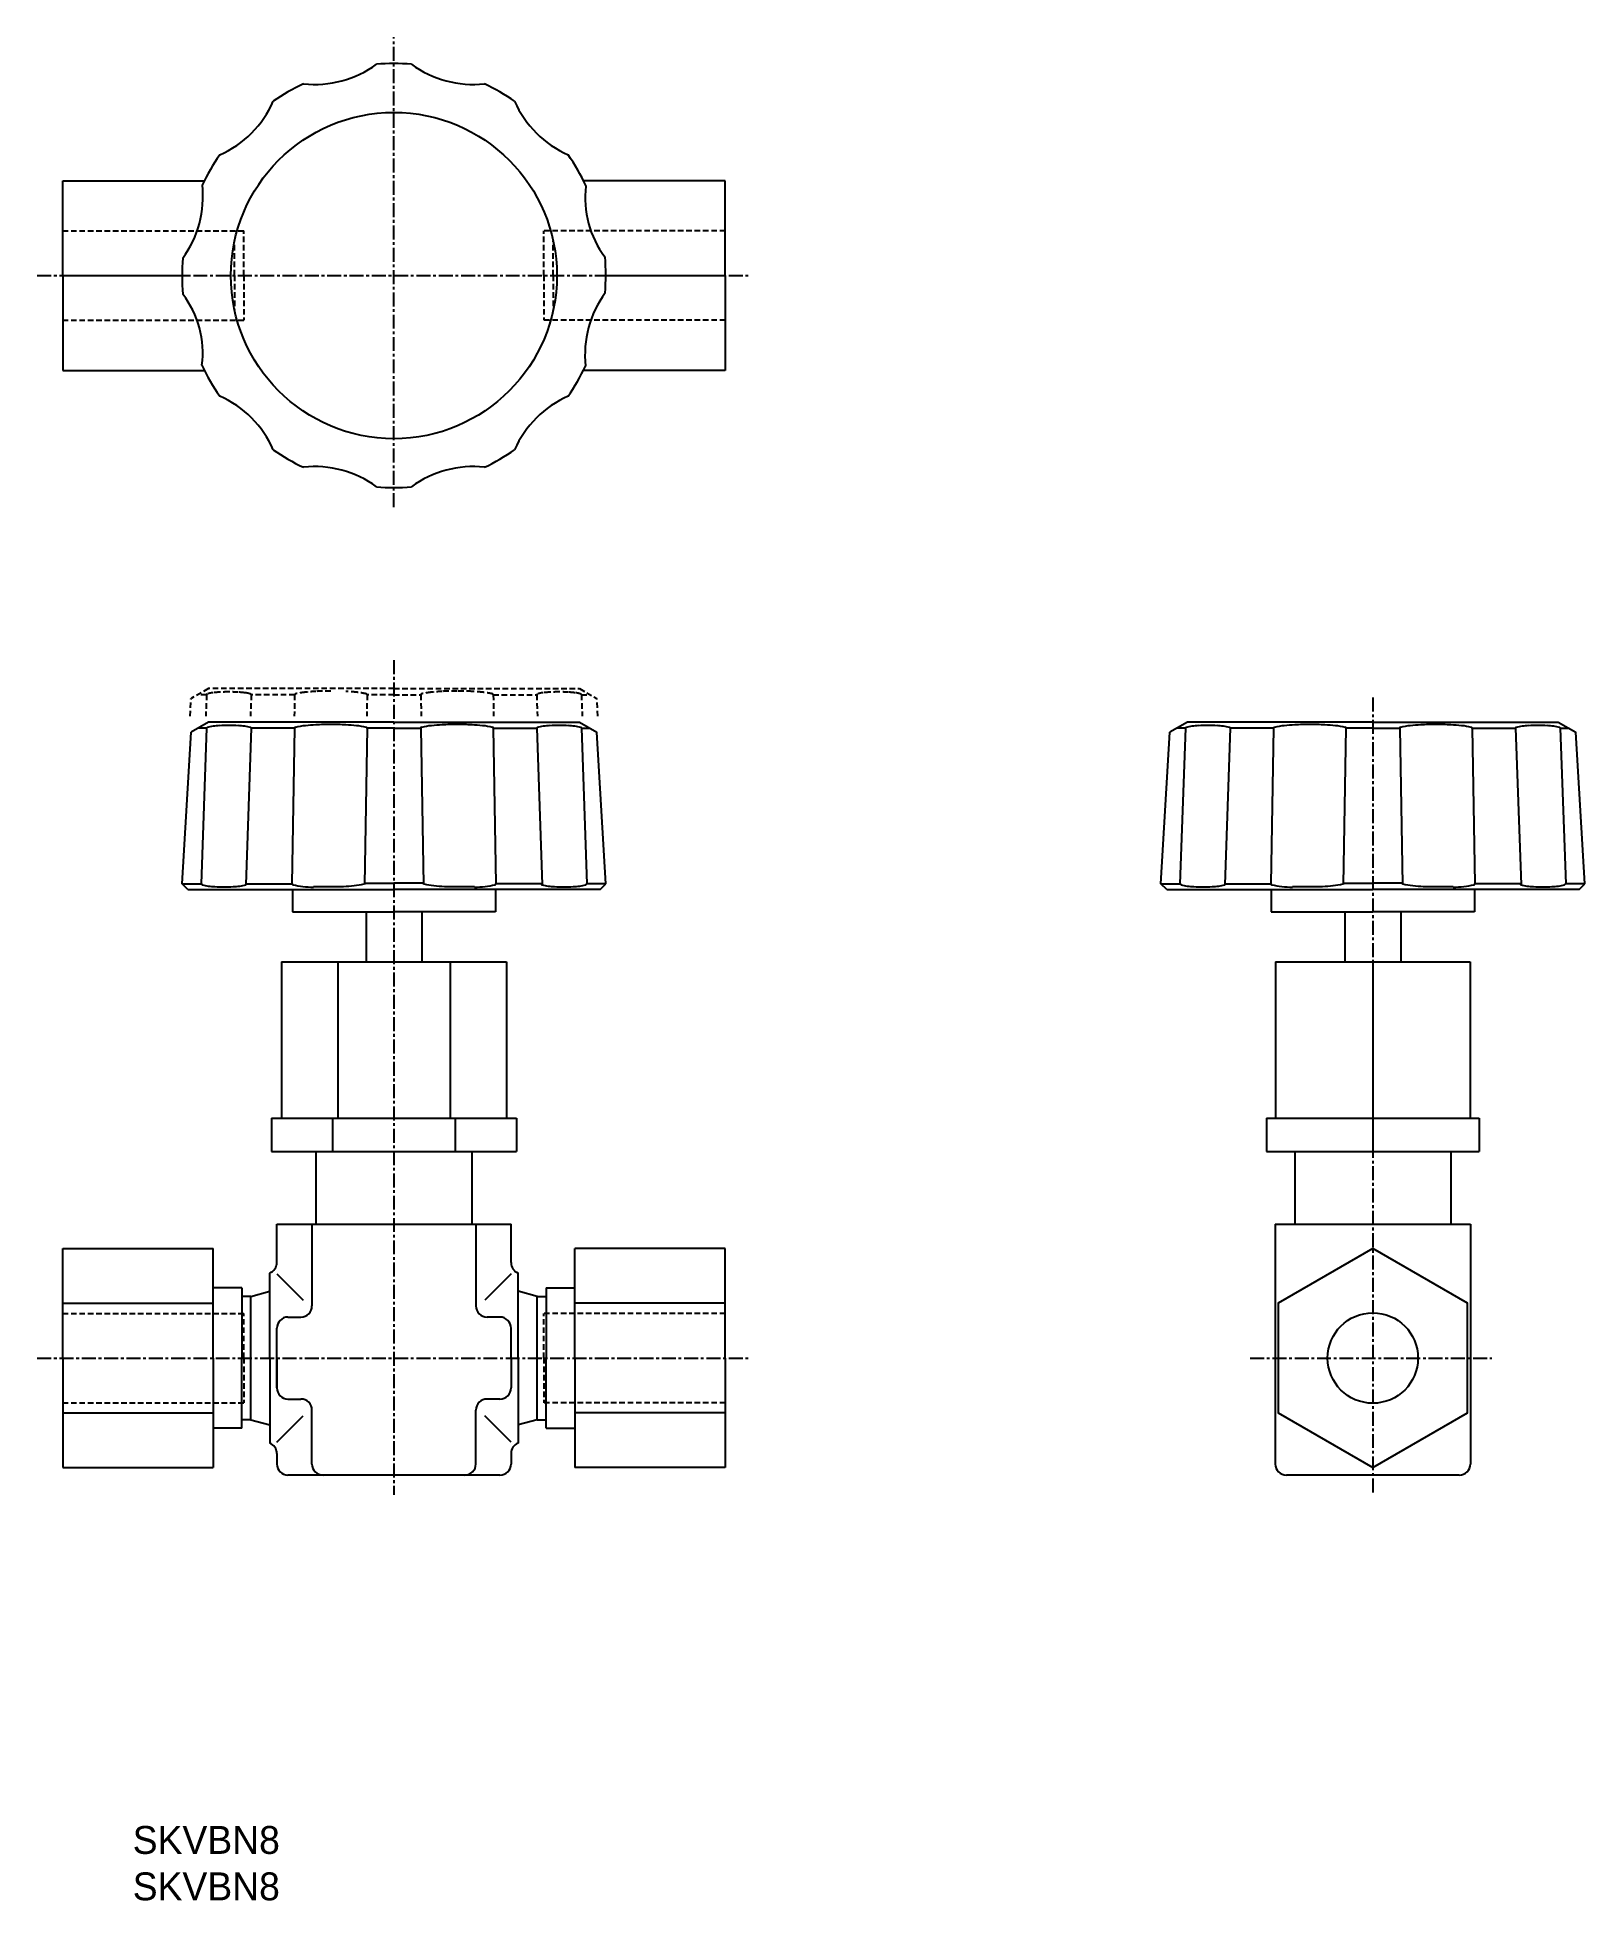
# Model space of a CAD drawing. Extents: x -90 to 49, y 69 to 236.
import ezdxf

# ---------------------------------------------------------------- set-up
doc = ezdxf.new("R2010")
doc.units = 0
doc.linetypes.add('CENTER', pattern=[2, 1.25, -0.25, 0.25, -0.25])
doc.linetypes.add('DASHED', pattern=[0.75, 0.5, -0.25])
doc.layers.get('0').update_dxf_attribs({"linetype": 'CONTINUOUS'})
doc.layers.add('CENTER', color=1, linetype='CENTER')
doc.layers.add('OBJECT2', color=188, linetype='CONTINUOUS')

msp = doc.modelspace()

# ---------------------------------------------------------------- linework, layer by layer
at = {"color": 7, "linetype": 'CONTINUOUS'}
for p, q in [((-87.77, 214.95), (-87.77, 223.45)), ((-87.77, 223.45), (-75.06, 223.45)), ((-28.36, 223.45), (-41.07, 223.45)), ((-28.36, 214.95), (-28.36, 223.45)), ((-87.77, 214.95), (-87.77, 206.45)), ((-87.77, 214.95), (-76.57, 214.95)), ((-39.57, 214.95), (-28.36, 214.95)), ((-28.36, 214.95), (-28.36, 206.45)), ((-87.77, 206.45), (-75.06, 206.45)), ((-28.36, 206.45), (-41.07, 206.45)), ((-77.07, 160.42), (-76.26, 174.03)), ((-74.7, 174.93), (-76.26, 174.03)), ((-74.87, 174.38), (-75.66, 174.38)), ((-74.87, 174.38), (-75.36, 160.42)), ((-58.07, 174.93), (-74.7, 174.93)), ((-70.86, 174.38), (-71.35, 160.36)), ((-66.97, 174.38), (-70.86, 174.38)), ((-66.97, 174.38), (-67.21, 160.42)), ((-60.47, 174.38), (-60.72, 160.36)), ((-58.07, 174.38), (-60.47, 174.38)), ((-58.07, 174.93), (-41.43, 174.93)), ((-58.07, 174.38), (-55.66, 174.38)), ((-55.66, 174.38), (-55.41, 160.36)), ((-49.16, 174.38), (-48.92, 160.42)), ((-49.16, 174.38), (-45.27, 174.38)), ((-45.27, 174.38), (-44.78, 160.36)), ((-41.43, 174.93), (-39.87, 174.03)), ((-41.26, 174.38), (-40.47, 174.38)), ((-41.26, 174.38), (-40.77, 160.42)), ((-39.07, 160.42), (-39.87, 174.03)), ((10.7, 160.42), (11.51, 174.03)), ((13.07, 174.93), (11.51, 174.03)), ((12.89, 174.38), (12.11, 174.38)), ((12.89, 174.38), (12.41, 160.42)), ((29.7, 174.93), (13.07, 174.93)), ((16.91, 174.38), (16.42, 160.36)), ((20.8, 174.38), (16.91, 174.38)), ((20.8, 174.38), (20.56, 160.42)), ((27.29, 174.38), (27.05, 160.36)), ((29.7, 174.38), (27.29, 174.38)), ((29.7, 174.93), (46.33, 174.93)), ((29.7, 174.38), (32.11, 174.38)), ((32.11, 174.38), (32.35, 160.36)), ((38.6, 174.38), (38.85, 160.42)), ((38.6, 174.38), (42.5, 174.38)), ((42.5, 174.38), (42.99, 160.36)), ((46.33, 174.93), (47.89, 174.03)), ((46.51, 174.38), (47, 160.42)), ((46.51, 174.38), (47.29, 174.38)), ((48.7, 160.42), (47.89, 174.03)), ((-76.55, 159.91), (-77.07, 160.42)), ((-77.07, 160.42), (-75.31, 160.42)), ((-71.29, 160.42), (-67.18, 160.42)), ((-60.69, 160.5), (-58.07, 160.5)), ((-55.44, 160.5), (-58.07, 160.5)), ((-44.84, 160.42), (-48.95, 160.42)), ((-39.07, 160.42), (-40.82, 160.42)), ((-39.58, 159.91), (-39.07, 160.42)), ((10.7, 160.42), (12.46, 160.42)), ((11.22, 159.91), (10.7, 160.42)), ((16.47, 160.42), (20.58, 160.42)), ((27.08, 160.5), (29.7, 160.5)), ((32.32, 160.5), (29.7, 160.5)), ((42.93, 160.42), (38.82, 160.42)), ((48.7, 160.42), (46.94, 160.42)), ((48.19, 159.91), (48.7, 160.42)), ((-76.55, 159.91), (-58.07, 159.91)), ((-67.17, 159.91), (-67.17, 157.93)), ((-39.58, 159.91), (-58.07, 159.91)), ((-48.96, 159.91), (-48.96, 157.93)), ((11.22, 159.91), (29.7, 159.91)), ((20.59, 159.91), (20.59, 157.93)), ((48.19, 159.91), (29.7, 159.91)), ((38.81, 159.91), (38.81, 157.93)), ((-67.17, 157.93), (-58.07, 157.93)), ((-60.57, 157.93), (-60.57, 153.43)), ((-48.96, 157.93), (-58.07, 157.93)), ((-55.57, 157.93), (-55.57, 153.43)), ((20.59, 157.93), (29.7, 157.93)), ((27.2, 157.93), (27.2, 153.43)), ((38.81, 157.93), (29.7, 157.93)), ((32.2, 157.93), (32.2, 153.43)), ((-68.15, 153.43), (-68.15, 139.43)), ((-68.15, 153.43), (-58.07, 153.43)), ((-63.11, 153.43), (-63.11, 139.43)), ((-58.07, 153.43), (-47.99, 153.43)), ((-53.03, 153.43), (-53.03, 139.43)), ((-47.99, 153.43), (-47.99, 139.46)), ((20.97, 153.43), (29.7, 153.43)), ((20.97, 153.43), (20.97, 139.43)), ((29.7, 153.43), (29.7, 139.43)), ((29.7, 153.43), (38.43, 153.43)), ((38.43, 153.43), (38.43, 139.46)), ((-69.06, 139.43), (-58.07, 139.43)), ((-69.06, 139.43), (-69.06, 136.43)), ((-68.15, 139.43), (-58.07, 139.43)), ((-63.57, 139.43), (-63.57, 136.43)), ((-58.07, 139.43), (-47.99, 139.43)), ((-58.07, 139.43), (-47.07, 139.43)), ((-52.57, 139.43), (-52.57, 136.43)), ((-47.07, 139.43), (-47.07, 136.43)), ((20.18, 139.43), (29.7, 139.43)), ((20.18, 139.43), (29.7, 139.43)), ((20.18, 139.43), (20.18, 136.43)), ((29.7, 139.43), (39.23, 139.43)), ((29.7, 139.43), (39.23, 139.43)), ((29.7, 139.43), (29.7, 136.43)), ((39.23, 139.43), (39.23, 136.43)), ((-69.06, 136.43), (-58.07, 136.43)), ((-65.07, 136.43), (-65.07, 129.93)), ((-58.07, 136.43), (-47.07, 136.43)), ((-51.07, 136.43), (-51.07, 129.93)), ((20.18, 136.43), (29.7, 136.43)), ((22.7, 136.43), (22.7, 129.93)), ((29.7, 136.43), (39.23, 136.43)), ((36.7, 136.43), (36.7, 129.93)), ((-68.57, 129.93), (-47.57, 129.93)), ((-68.57, 126.48), (-68.57, 129.93)), ((-65.42, 129.93), (-65.42, 122.6)), ((-50.72, 129.93), (-50.72, 122.6)), ((-47.57, 126.48), (-47.57, 129.93)), ((20.95, 129.93), (20.95, 108.43)), ((20.95, 129.93), (38.45, 129.93)), ((38.45, 129.93), (38.45, 108.43)), ((-87.77, 127.74), (-74.27, 127.74)), ((-87.77, 117.93), (-87.77, 127.74)), ((-74.27, 117.93), (-74.27, 127.74)), ((-28.36, 127.74), (-41.86, 127.74)), ((-41.86, 117.93), (-41.86, 127.74)), ((-28.36, 117.93), (-28.36, 127.74)), ((-69.21, 117.93), (-69.21, 125.55)), ((-68.57, 125.48), (-66.21, 123.12)), ((-47.57, 125.48), (-49.92, 123.12)), ((-46.93, 117.93), (-46.93, 125.55)), ((-71.71, 124.22), (-74.27, 124.22)), ((-71.71, 124.22), (-71.71, 117.93)), ((-70.91, 123.46), (-69.21, 123.92)), ((-45.23, 123.46), (-46.93, 123.92)), ((-44.43, 124.22), (-44.43, 117.93)), ((-44.43, 124.22), (-41.86, 124.22)), ((-87.77, 122.84), (-74.27, 122.84)), ((-70.91, 123.46), (-71.71, 123.46)), ((-70.91, 117.93), (-70.91, 123.46)), ((-45.23, 123.46), (-44.43, 123.46)), ((-45.23, 117.93), (-45.23, 123.46)), ((-28.36, 122.84), (-41.86, 122.84)), ((-68.57, 117.93), (-68.57, 120.6)), ((-67.57, 121.6), (-66.42, 121.6)), ((-48.57, 121.6), (-49.72, 121.6)), ((-49.07, 121.6), (-49.22, 121.6)), ((-47.57, 117.93), (-47.57, 120.6)), ((-87.77, 117.93), (-87.77, 108.11)), ((-74.27, 117.93), (-74.27, 108.11)), ((-71.71, 111.64), (-71.71, 117.93)), ((-70.91, 112.4), (-70.91, 117.93)), ((-69.21, 117.93), (-69.21, 110.31)), ((-68.57, 117.93), (-68.57, 115.26)), ((-68.57, 115.26), (-68.57, 117.93)), ((-47.57, 117.93), (-47.57, 115.26)), ((-46.93, 117.93), (-46.93, 110.31)), ((-45.23, 112.4), (-45.23, 117.93)), ((-44.43, 111.64), (-44.43, 117.93)), ((-41.86, 117.93), (-41.86, 108.11)), ((-28.36, 117.93), (-28.36, 108.11)), ((-67.57, 114.26), (-66.42, 114.26)), ((-48.57, 114.26), (-49.72, 114.26)), ((-49.07, 114.26), (-49.22, 114.26)), ((-87.77, 113.02), (-74.27, 113.02)), ((-70.91, 112.4), (-71.71, 112.4)), ((-70.91, 112.4), (-69.21, 111.94)), ((-68.57, 110.38), (-66.21, 112.74)), ((-65.42, 108.43), (-65.42, 113.26)), ((-50.72, 108.43), (-50.72, 113.26)), ((-47.57, 110.38), (-49.92, 112.74)), ((-45.23, 112.4), (-46.93, 111.94)), ((-45.23, 112.4), (-44.43, 112.4)), ((-28.36, 113.02), (-41.86, 113.02)), ((-71.71, 111.64), (-74.27, 111.64)), ((-44.43, 111.64), (-41.86, 111.64)), ((-68.57, 109.38), (-68.57, 108.43)), ((-47.57, 109.38), (-47.57, 108.43)), ((-87.77, 108.11), (-74.27, 108.11)), ((-48.57, 107.43), (-67.57, 107.43)), ((-28.36, 108.11), (-41.86, 108.11)), ((29.7, 107.43), (21.95, 107.43)), ((37.45, 107.43), (29.7, 107.43))]:
    msp.add_line(p, q, dxfattribs=at)
at = {"color": 3, "linetype": 'DASHED'}
for p, q in [((-87.77, 218.95), (-71.52, 218.95)), ((-71.52, 214.95), (-71.52, 218.95)), ((-44.62, 214.95), (-44.62, 218.95)), ((-28.36, 218.95), (-44.62, 218.95)), ((-72.36, 214.96), (-72.36, 218.02)), ((-43.78, 214.96), (-43.78, 218.02)), ((-72.36, 214.96), (-72.36, 211.9)), ((-71.52, 214.95), (-71.52, 210.95)), ((-44.62, 214.95), (-44.62, 210.95)), ((-43.78, 214.96), (-43.78, 211.9)), ((-87.77, 210.95), (-71.52, 210.95)), ((-28.36, 210.95), (-44.62, 210.95)), ((-74.7, 177.93), (-76.26, 177.03)), ((-74.87, 177.38), (-75.66, 177.38)), ((-74.87, 177.38), (-74.94, 175.45)), ((-58.07, 177.93), (-74.7, 177.93)), ((-70.86, 177.38), (-70.93, 175.45)), ((-66.97, 177.38), (-70.86, 177.38)), ((-66.97, 177.38), (-67, 175.45)), ((-60.47, 177.38), (-60.51, 175.45)), ((-58.07, 177.38), (-60.47, 177.38)), ((-58.07, 177.93), (-41.43, 177.93)), ((-58.07, 177.38), (-55.66, 177.38)), ((-55.66, 177.38), (-55.63, 175.45)), ((-49.16, 177.38), (-45.27, 177.38)), ((-49.16, 177.38), (-49.13, 175.45)), ((-45.27, 177.38), (-45.2, 175.45)), ((-41.43, 177.93), (-39.87, 177.03)), ((-41.26, 177.38), (-41.19, 175.45)), ((-41.26, 177.38), (-40.47, 177.38)), ((-76.35, 175.45), (-76.26, 177.03)), ((-39.78, 175.45), (-39.87, 177.03)), ((-87.77, 121.93), (-71.52, 121.93)), ((-71.52, 117.93), (-71.52, 121.93)), ((-28.36, 121.93), (-44.62, 121.93)), ((-44.62, 117.93), (-44.62, 121.93)), ((-71.52, 117.93), (-71.52, 113.93)), ((-44.62, 117.93), (-44.62, 113.93)), ((-87.77, 113.93), (-71.52, 113.93)), ((-28.36, 113.93), (-44.62, 113.93))]:
    msp.add_line(p, q, dxfattribs=at)
at = {"color": 7, "linetype": 'CONTINUOUS'}
msp.add_lwpolyline([(29.7, 127.74), (21.2, 122.84), (21.2, 113.02), (29.7, 108.11), (38.2, 113.02), (38.2, 122.84)], close=True, dxfattribs=at)
for centre, radius in [((-58.07, 214.95), 14.62), ((29.7, 117.93), 4.05)]:
    msp.add_circle(centre, radius, dxfattribs=at)
for centre, radius, start, end in [((-65.17, 241.48), 9.4, 263.8532, 306.1468), ((-58.07, 214.95), 19, 85.2775, 94.7225), ((-50.96, 241.48), 9.4, 233.8532, 276.1468), ((-77.48, 234.37), 9.4, 293.8532, 336.1468), ((-58.07, 214.95), 19, 115.2775, 124.7225), ((-58.07, 214.95), 19, 55.2775, 64.7225), ((-38.65, 234.37), 9.4, 203.8532, 246.1468), ((-58.07, 214.95), 19, 145.2775, 154.7225), ((-58.07, 214.95), 19, 24.9641, 34.7225), ((-84.59, 222.06), 9.4, 323.8532, 6.1468), ((-32.29, 221.86), 8.63, 172.6008, 217.3992), ((-58.07, 214.95), 19, 175.2775, 185.0434), ((-58.07, 214.95), 19, 355.2775, 5.0359), ((-83.92, 208), 8.71, 352.7904, 37.2968), ((-31.54, 207.85), 9.4, 143.8532, 186.1468), ((-58.07, 214.95), 19, 205.0438, 214.7225), ((-58.07, 214.95), 19, 325.2775, 334.7225), ((-77.48, 195.54), 9.4, 23.8532, 66.1468), ((-38.65, 195.54), 9.4, 113.8532, 156.1468), ((-58.07, 214.95), 19, 235.2775, 244.7225), ((-58.07, 214.95), 19, 295.2775, 304.7225), ((-65.17, 188.43), 9.4, 53.8532, 96.1468), ((-50.96, 188.43), 9.4, 83.8532, 126.1468), ((-58.07, 214.95), 19, 265.2775, 274.7225), ((-74.81, 174.38), 0.0679, 107.2353, 180), ((-73.88, 171.39), 3.2, 97.3224, 107.2353), ((-73.28, 166.69), 7.93, 93.0468, 97.3224), ((-72.87, 159.02), 15.61, 90, 93.0468), ((-72.87, 159.02), 15.61, 86.9532, 90), ((-72.46, 166.69), 7.93, 82.6776, 86.9532), ((-71.86, 171.39), 3.2, 72.7647, 82.6776), ((-70.93, 174.38), 0.0679, 0, 72.7647), ((-66.88, 174.38), 0.0837, 103.9618, 180), ((-65.36, 168.25), 6.39, 95.8797, 103.9618), ((-64.38, 158.77), 15.92, 92.4426, 95.8797), ((-63.72, 143.18), 31.53, 90, 92.4426), ((-63.72, 143.18), 31.53, 87.5574, 90), ((-63.05, 158.77), 15.92, 84.1203, 87.5574), ((-62.08, 168.25), 6.39, 76.0382, 84.1203), ((-60.56, 174.38), 0.0837, 0, 76.0382), ((-55.58, 174.38), 0.0837, 103.9618, 180), ((-54.05, 168.25), 6.39, 95.8797, 103.9618), ((-53.08, 158.77), 15.92, 92.4426, 95.8797), ((-52.41, 143.18), 31.53, 90, 92.4426), ((-52.41, 143.18), 31.53, 87.5574, 90), ((-51.75, 158.77), 15.92, 84.1203, 87.5574), ((-50.77, 168.25), 6.39, 76.0382, 84.1203), ((-49.25, 174.38), 0.0837, 0, 76.0382), ((-45.2, 174.38), 0.0679, 107.2353, 180), ((-44.28, 171.39), 3.2, 97.3224, 107.2353), ((-43.67, 166.69), 7.93, 93.0468, 97.3224), ((-43.26, 159.02), 15.61, 90, 93.0468), ((-43.26, 159.02), 15.61, 86.9532, 90), ((-42.86, 166.69), 7.93, 82.6776, 86.9532), ((-42.25, 171.39), 3.2, 72.7647, 82.6776), ((-41.32, 174.38), 0.0679, 0, 72.7647), ((12.96, 174.38), 0.0679, 107.2353, 180), ((13.89, 171.39), 3.2, 97.3224, 107.2353), ((14.49, 166.69), 7.93, 93.0468, 97.3224), ((14.9, 159.02), 15.61, 90, 93.0468), ((14.9, 159.02), 15.61, 86.9532, 90), ((15.31, 166.69), 7.93, 82.6776, 86.9532), ((15.91, 171.39), 3.2, 72.7647, 82.6776), ((16.84, 174.38), 0.0679, 0, 72.7647), ((20.88, 174.38), 0.0837, 103.9618, 180), ((22.41, 168.25), 6.39, 95.8797, 103.9618), ((23.38, 158.77), 15.92, 92.4426, 95.8797), ((24.05, 143.18), 31.53, 90, 92.4426), ((24.05, 143.18), 31.53, 87.5574, 90), ((24.71, 158.77), 15.92, 84.1203, 87.5574), ((25.69, 168.25), 6.39, 76.0382, 84.1203), ((27.21, 174.38), 0.0837, 0, 76.0382), ((32.19, 174.38), 0.0837, 103.9618, 180), ((33.71, 168.25), 6.39, 95.8797, 103.9618), ((34.69, 158.77), 15.92, 92.4426, 95.8797), ((35.35, 143.18), 31.53, 90, 92.4426), ((35.35, 143.18), 31.53, 87.5574, 90), ((36.02, 158.77), 15.92, 84.1203, 87.5574), ((37, 168.25), 6.39, 76.0382, 84.1203), ((38.52, 174.38), 0.0837, 0, 76.0382), ((42.56, 174.38), 0.0679, 107.2353, 180), ((43.49, 171.39), 3.2, 97.3224, 107.2353), ((44.09, 166.69), 7.93, 93.0468, 97.3224), ((44.5, 159.02), 15.61, 90, 93.0468), ((44.5, 159.02), 15.61, 86.9532, 90), ((44.91, 166.69), 7.93, 82.6776, 86.9532), ((45.51, 171.39), 3.2, 72.7647, 82.6776), ((46.44, 174.38), 0.0679, 0, 72.7647), ((-75.24, 160.42), 0.0693, 180, 252.4879), ((-74.31, 163.36), 3.15, 252.4879, 262.5538), ((-72.29, 163.36), 3.15, 277.4462, 287.5121), ((-71.36, 160.42), 0.0693, 287.5121, 360), ((-67.1, 160.42), 0.0813, 180, 256.3568), ((-65.58, 166.71), 6.54, 256.3568, 264.2588), ((-62.29, 166.78), 6.54, 275.7412, 283.6432), ((-60.77, 160.5), 0.0813, 283.6432, 0), ((-55.36, 160.5), 0.0813, 180, 256.3568), ((-53.84, 166.78), 6.54, 256.3568, 264.2588), ((-50.55, 166.71), 6.54, 275.7412, 283.6432), ((-49.03, 160.42), 0.0813, 283.6432, 360), ((-44.77, 160.42), 0.0693, 180, 252.4879), ((-43.84, 163.36), 3.15, 252.4879, 262.5538), ((-41.82, 163.36), 3.15, 277.4462, 287.5121), ((-40.89, 160.42), 0.0693, 287.5121, 360), ((12.53, 160.42), 0.0693, 180, 252.4879), ((13.46, 163.36), 3.15, 252.4879, 262.5538), ((15.48, 163.36), 3.15, 277.4462, 287.5121), ((16.4, 160.42), 0.0693, 287.5121, 360), ((20.66, 160.42), 0.0813, 180, 256.3568), ((22.19, 166.71), 6.54, 256.3568, 264.2588), ((25.47, 166.78), 6.54, 275.7412, 283.6432), ((27, 160.5), 0.0813, 283.6432, 0), ((32.41, 160.5), 0.0813, 180, 256.3568), ((33.93, 166.78), 6.54, 256.3568, 264.2588), ((37.21, 166.71), 6.54, 275.7412, 283.6432), ((38.74, 160.42), 0.0813, 283.6432, 360), ((43, 160.42), 0.0693, 180, 252.4879), ((43.92, 163.36), 3.15, 252.4879, 262.5538), ((45.95, 163.36), 3.15, 277.4462, 287.5121), ((46.87, 160.42), 0.0693, 287.5121, 360), ((-73.71, 167.97), 7.8, 262.5538, 266.9012), ((-73.3, 175.51), 15.35, 266.9012, 270), ((-73.3, 175.51), 15.35, 270, 273.0988), ((-72.89, 167.97), 7.8, 273.0988, 277.4462), ((-64.6, 176.41), 16.3, 264.2588, 267.6153), ((-63.94, 192.47), 32.29, 267.6153, 270), ((-63.94, 192.47), 32.29, 270, 272.3847), ((-63.27, 176.49), 16.3, 272.3847, 275.7412), ((-52.86, 176.49), 16.3, 264.2588, 267.6153), ((-52.2, 192.47), 32.29, 267.6153, 270), ((-52.2, 192.47), 32.29, 270, 272.3847), ((-51.53, 176.41), 16.3, 272.3847, 275.7412), ((-43.24, 167.97), 7.8, 262.5538, 266.9012), ((-42.83, 175.51), 15.35, 266.9012, 270), ((-42.83, 175.51), 15.35, 270, 273.0988), ((-42.42, 167.97), 7.8, 273.0988, 277.4462), ((14.06, 167.97), 7.8, 262.5538, 266.9012), ((14.47, 175.51), 15.35, 266.9012, 270), ((14.47, 175.51), 15.35, 270, 273.0988), ((14.87, 167.97), 7.8, 273.0988, 277.4462), ((23.17, 176.41), 16.3, 264.2588, 267.6153), ((23.83, 192.47), 32.29, 267.6153, 270), ((23.83, 192.47), 32.29, 270, 272.3847), ((24.5, 176.49), 16.3, 272.3847, 275.7412), ((34.91, 176.49), 16.3, 264.2588, 267.6153), ((35.57, 192.47), 32.29, 267.6153, 270), ((35.57, 192.47), 32.29, 270, 272.3847), ((36.24, 176.41), 16.3, 272.3847, 275.7412), ((44.53, 167.97), 7.8, 262.5538, 266.9012), ((44.94, 175.51), 15.35, 266.9012, 270), ((44.94, 175.51), 15.35, 270, 273.0988), ((45.34, 167.97), 7.8, 273.0988, 277.4462), ((-69.57, 126.48), 1, 291.1002, 360), ((-46.57, 126.48), 1, 180, 248.8998), ((-66.42, 122.6), 1, 270, 0), ((-49.72, 122.6), 1, 180, 270), ((-67.57, 120.6), 1, 90, 180), ((-48.57, 120.6), 1, 360, 90), ((-67.57, 115.26), 1, 180, 270), ((-48.57, 115.26), 1, 270, 0), ((-66.42, 113.26), 1, 0, 90), ((-49.72, 113.26), 1, 90, 180), ((-69.57, 109.38), 1, 0, 68.8998), ((-46.57, 109.38), 1, 111.1002, 180), ((-67.57, 108.43), 1, 180, 270), ((-64.42, 108.43), 1, 180, 270), ((-51.72, 108.43), 1, 270, 0), ((-48.57, 108.43), 1, 270, 0), ((21.95, 108.43), 1, 180, 270), ((37.45, 108.43), 1, 270, 0)]:
    msp.add_arc(centre, radius, start, end, dxfattribs=at)
at = {"color": 3, "linetype": 'DASHED'}
for centre, radius, start, end in [((-74.81, 177.38), 0.0679, 107.2353, 180), ((-73.88, 174.39), 3.2, 97.3224, 107.2353), ((-73.28, 169.69), 7.93, 93.0468, 97.3224), ((-72.87, 162.02), 15.61, 90, 93.0468), ((-72.87, 162.02), 15.61, 86.9532, 90), ((-72.46, 169.69), 7.93, 82.6776, 86.9532), ((-71.86, 174.39), 3.2, 72.7647, 82.6776), ((-70.93, 177.38), 0.0679, 0, 72.7647), ((-66.88, 177.38), 0.0837, 103.9618, 180), ((-65.36, 171.25), 6.39, 95.8797, 103.9618), ((-64.38, 161.77), 15.92, 92.4426, 95.8797), ((-63.72, 146.18), 31.53, 90, 92.4426), ((-63.05, 161.77), 15.92, 84.1203, 87.5574), ((-62.08, 171.25), 6.39, 76.0382, 84.1203), ((-60.56, 177.38), 0.0837, 0, 76.0382), ((-55.58, 177.38), 0.0837, 103.9618, 180), ((-54.05, 171.25), 6.39, 95.8797, 103.9618), ((-53.08, 161.77), 15.92, 92.4426, 95.8797), ((-52.41, 146.18), 31.53, 90, 92.4426), ((-52.41, 146.18), 31.53, 87.5574, 90), ((-51.75, 161.77), 15.92, 84.1203, 87.5574), ((-50.77, 171.25), 6.39, 76.0382, 84.1203), ((-49.25, 177.38), 0.0837, 0, 76.0382), ((-45.2, 177.38), 0.0679, 107.2353, 180), ((-44.28, 174.39), 3.2, 97.3224, 107.2353), ((-43.67, 169.69), 7.93, 93.0468, 97.3224), ((-43.26, 162.02), 15.61, 90, 93.0468), ((-43.26, 162.02), 15.61, 86.9532, 90), ((-42.86, 169.69), 7.93, 82.6776, 86.9532), ((-42.25, 174.39), 3.2, 72.7647, 82.6776), ((-41.32, 177.38), 0.0679, 0, 72.7647)]:
    msp.add_arc(centre, radius, start, end, dxfattribs=at)
at = {"layer": 'CENTER', "color": 1, "linetype": 'CENTER'}
for p, q in [((-58.07, 194.19), (-58.07, 236.31)), ((-90.05, 214.95), (-26.08, 214.95)), ((-58.07, 180.48), (-58.07, 105.66)), ((29.7, 177.12), (29.7, 105.66)), ((-90.05, 117.93), (-26.08, 117.93)), ((18.7, 117.93), (40.38, 117.93))]:
    msp.add_line(p, q, dxfattribs=at)
at = {"layer": 'OBJECT2'}
msp.add_line((-45.23, 117.93), (-45.23, 123.46), dxfattribs=at)

# ---------------------------------------------------------------- texts
at = {"color": 7, "linetype": 'CONTINUOUS'}
for p in [(-81.49, 73.49), (-81.49, 69.33)]:
    msp.add_text('SKVBN8', height=2.5, dxfattribs=at).set_placement(p)

doc.saveas('drawing.dxf')
